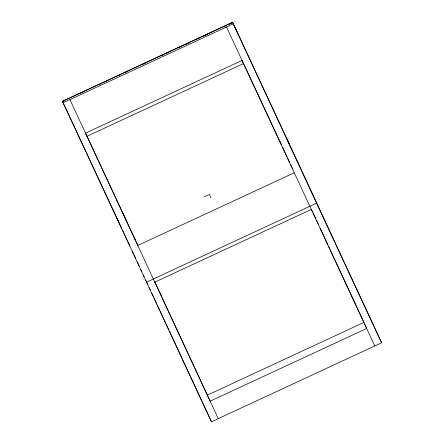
<?xml version="1.0" encoding="UTF-8"?>
<svg xmlns="http://www.w3.org/2000/svg" width="444" height="444" viewBox="0 0 444 444"><rect width="100%" height="100%" fill="white"/><g stroke="black" fill="none" stroke-linecap="round" stroke-linejoin="round"><path stroke-width="0.67" d="M62.399 101.221L232.567 22.244L298.346 163.314M62.493 101.421L232.639 22.405M62.576 101.598L64.458 100.721M80.78 93.14L83.294 91.975M100.244 84.105L101.498 83.522M104.64 82.062L106.521 81.185M118.454 75.647L119.708 75.064M124.731 72.733L126.612 71.856M142.94 64.275L145.449 63.109M162.404 55.234L163.658 54.651M166.8 53.197L168.681 52.32M179.354 47.364L181.868 46.198M185.004 44.739L189.399 42.696M197.563 38.906L200.072 37.74M203.213 36.28L207.609 34.244M223.304 26.951L225.813 25.785M228.954 24.326L232.723 22.577M233.305 23.832L63.115 102.764L211.455 421.8L381.601 342.779L297.569 161.638M204.09 196.897L209.379 194.439L210.939 197.796M137.618 245.526L294.15 172.827M146.37 282.229L316.517 203.208L381.601 342.779M154.64 282.206L311.177 209.513M66.722 110.495L66.489 109.984M232.567 22.244L316.517 203.208M62.404 101.226L118.848 222.283M243.528 63.475L281.313 144.539M282.773 147.674L287.157 157.076M287.74 158.33L289.788 162.715M374.797 345.943L226.457 26.906M86.991 136.175L135.004 239.177M218.259 418.637L69.919 99.606M119.43 223.532L121.884 228.788M122.466 230.036L124.215 233.788M124.692 234.815L127.323 240.454M63.159 102.853L62.426 101.276M286.297 137.435L289.41 144.145M233.999 25.291L238.145 34.21M279.776 141.209L280.908 143.645M290.759 164.802L292.413 168.359M311.627 209.773L312.498 211.655M313.081 212.909L315.989 219.186M316.572 220.44L318.614 224.836M320.069 227.972L327.927 244.916M328.51 246.17L363.73 322.094M134.227 237.496L137.918 245.449M154.801 281.846L207.487 395.421M122.955 213.298L126.068 220.008M116.717 217.677L119.264 223.166M127.422 240.659L129.948 246.098M132.273 251.121L133.439 253.629M134.021 254.884L135.77 258.652M137.224 261.788L139.261 266.178M140.715 269.319L141.88 271.828M143.334 274.964L144.211 276.851M145.665 279.986L147.702 284.376M149.156 287.518L150.322 290.026M151.776 293.162L153.524 296.931M154.107 298.185L157.015 304.456M157.598 305.711L159.64 310.106M160.217 311.361L165.462 322.655M166.039 323.909L168.953 330.186M169.536 331.44L211.455 421.8M66.339 109.662L66.567 110.156M242.019 60.451L85.481 133.15L86.946 136.291L243.484 63.592L242.019 60.451M363.858 322.455L207.326 395.154L210.123 401.193L366.661 328.493L363.858 322.455"/></g></svg>
